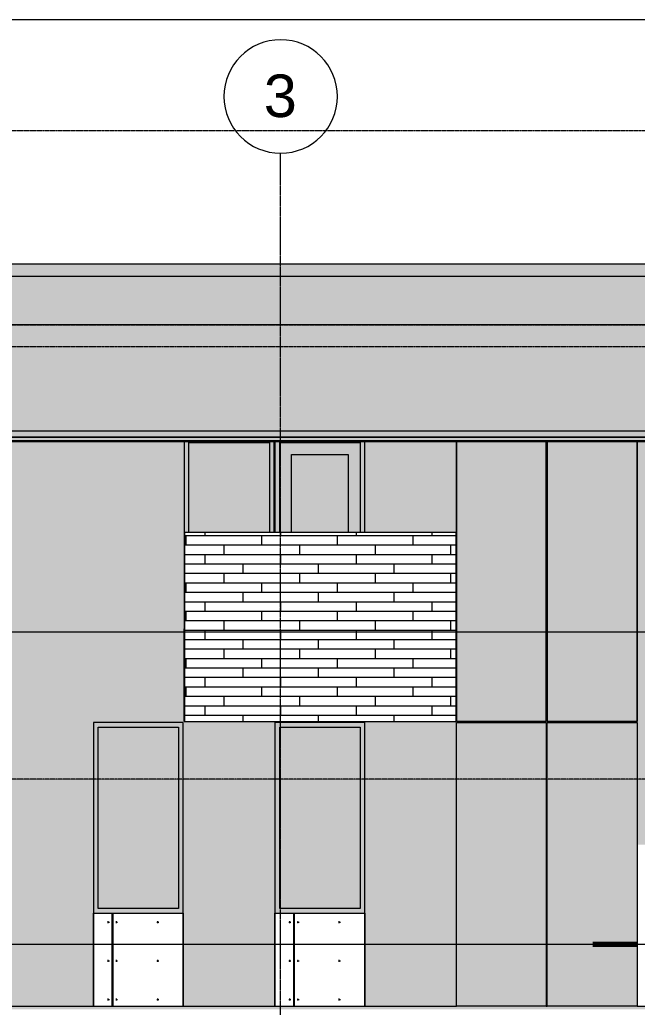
# Model space of a CAD drawing. Header units: inches. Extents: x 1814 to 6957, y -360 to 681.
# Drawn here: x 5809.2 to 6070.5, y 109.2 to 527 of the extents above; entities that cross this region are included whole.
import ezdxf

# ---------------------------------------------------------------- set-up
doc = ezdxf.new("R2010")
doc.units = ezdxf.units.IN
doc.header["$MEASUREMENT"] = 0
doc.linetypes.add('Aligning Line 1_8_', pattern=[0.25, 0.125, -0.125])
doc.linetypes.add('Grid Line 1_2_', pattern=[0.875, 0.5, -0.125, 0.125, -0.125])
for name, color, linetype, lineweight in [('0-7', 50, 'Continuous', 5), ('A-AREA', 32, 'Continuous', 70), ('A-CLNG-3', 13, 'Continuous', 5), ('A-FLOR-LEVL-1', 51, 'Grid Line 1_2_', 9), ('A-GLAZ', 151, 'Continuous', 13), ('A-GLAZ-1', 251, 'Continuous', 9), ('A-WALL', 113, 'Continuous', 13), ('A-WALL-PATT-2', 251, 'Continuous', 9), ('G-ANNO-SYMB', 111, 'Aligning Line 1_8_', 9), ('G-ANNO-SYMB-1', 191, 'Aligning Line 1_8_', 9), ('G-ANNO-SYMB-2', 147, 'Aligning Line 1_8_', 9), ('S-GRID-1', 1, 'Grid Line 1_2_', 9), ('S-GRID-IDEN', 1, 'Continuous', 9)]:
    doc.layers.add(name, color=color, linetype=linetype, lineweight=lineweight)
doc.styles.add('Arial_1', font='arial.ttf', dxfattribs={"height": 18})
pattern_1 = [(0, (5991.676, 268.8), (0, 4), []), (90, (5991.676, 268.8), (-8, 8), [4, -28]), (90, (6007.676, 272.8), (-8, 8), [4, -28])]

# ---------------------------------------------------------------- blocks, each defined once
blk = doc.blocks.new('CTR - 2nd Phase_rvt-2-SECTION _ CENTER LOOKING EAST')
at = {"layer": 'A-FLOR-LEVL-1'}
for p, q in [((-4168.71, 398), (-1814.21, 398)), ((-4168.71, 268), (-1814.21, 268)), ((-4168.71, 136), (-1814.21, 136))]:
    blk.add_line(p, q, dxfattribs=at)
at = {"layer": 'G-ANNO-SYMB-1'}
for p, q in [((-1910.94, 526.95), (-4072.05, 526.95)), ((-1910.94, 388.59), (-4072.05, 388.59))]:
    blk.add_line(p, q, dxfattribs=at)
blk = doc.blocks.new('CTR - 1st Phase - Common Walls_rvt-2-SECTION _ CENTER LOOKING EAST')
at = {"layer": 'A-FLOR-LEVL-1'}
for p, q in [((-4168.71, 398), (-1814.21, 398)), ((-4168.71, 268), (-1814.21, 268)), ((-4168.71, 136), (-1814.21, 136))]:
    blk.add_line(p, q, dxfattribs=at)
at = {"layer": 'G-ANNO-SYMB-2'}
for p, q in [((-1910.94, 526.95), (-4072.05, 526.95)), ((-1910.94, 526.95), (-4072.05, 526.95)), ((-1910.96, 526.95), (-4071.96, 526.95)), ((-1910.94, 480), (-4072.05, 480))]:
    blk.add_line(p, q, dxfattribs=at)
blk = doc.blocks.new('CTR - 1st Phase -Stairs _ Elevators_rvt-2-SECTION _ CENTER LOOKING EAST')
at = {"layer": 'A-FLOR-LEVL-1'}
for p, q in [((-4168.71, 398), (-1814.21, 398)), ((-4168.71, 268), (-1814.21, 268)), ((-4168.71, 136), (-1814.21, 136))]:
    blk.add_line(p, q, dxfattribs=at)
at = {"layer": 'G-ANNO-SYMB-2'}
blk.add_line((-1910.96, 526.95), (-4071.96, 526.95), dxfattribs=at)
blk = doc.blocks.new('Basic Wall _ EXT - FIBER CEMENT - LARGE - ___-2162457-SECTION _ CENTER LOOKING EAST')
at = {"layer": 'A-WALL'}
for points in [[(-2067.92, 350.53), (-2067.89, 350.53), (-2067.92, 353), (-3400.02, 353), (-3400.02, 350.53), (-2071.34, 350.53)], [(-2752.94, 350.46), (-2067.55, 350.5), (-2067.92, 350.53), (-3399.62, 350.5), (-3399.27, 350.46), (-2755.13, 350.46)], [(-3398.59, 349.02), (-2067.14, 349.02), (-2067.14, 350.46), (-3399.27, 350.44), (-3399.27, 349.02), (-3398.99, 349.02)], [(-2067.12, 348.68), (-2066.86, 348.68), (-2067.17, 349.02), (-3399.26, 349.01), (-3398.99, 348.68), (-2067.14, 348.68)], [(-2704.47, 348.55), (-2066.84, 348.59), (-2066.86, 348.68), (-3398.97, 348.64), (-3399, 348.55), (-2712.92, 348.55)]]:
    blk.add_hatch(color=256, dxfattribs=at).paths.add_polyline_path(points, flags=0)
for p, q in [((-3400.02, 353), (-2067.89, 353)), ((-3400.02, 350.53), (-2067.89, 350.53)), ((-3399.27, 350.46), (-2067.14, 350.46)), ((-3399.27, 349.02), (-2067.14, 349.02)), ((-3399.08, 348.51), (-2066.96, 348.51))]:
    blk.add_line(p, q, dxfattribs=at)
blk = doc.blocks.new('Basic Wall _ EXT - FIBER CEMENT - SMALL - ___-2145931-SECTION _ CENTER LOOKING EAST')
at = {"layer": 'A-WALL'}
blk.add_hatch(color=256, dxfattribs=at).paths.add_polyline_path([(-2729.8, 418.54), (-2061.36, 418.54), (-2061.36, 423.66), (-3393.48, 423.66), (-3393.48, 418.54), (-2734.02, 418.54)], flags=0)
for p, q in [((-3393.48, 423.66), (-2061.36, 423.66)), ((-3393.48, 418.54), (-2061.36, 418.54))]:
    blk.add_line(p, q, dxfattribs=at)
blk = doc.blocks.new('_THE_ WINDOW _ DOOR - hvac panel - 2nd floor-2113875-SECTION _ CENTER LOOKING EAST')
at = {"layer": 'A-GLAZ-1'}
h = blk.add_hatch(dxfattribs=at)
h.set_pattern_fill('FP_62', color=256, style=0, pattern_type=2)
h.set_pattern_definition([(180, (-2740.124, 174.437), (-1, 1), [0.5, -1.5]), (90, (-2740.374, 174.187), (1, 1), [0.5, -1.5])])
h.paths.add_polyline_path([(-2714.91, 109.75), (-2714.91, 229.75), (-2752.94, 229.75), (-2752.94, 109.75), (-2721.36, 109.75)], flags=0)
at = {"layer": 'A-GLAZ'}
for p, q in [((-2752.94, 109.75), (-2752.94, 229.75)), ((-2714.91, 229.75), (-2752.94, 229.75)), ((-2714.91, 229.75), (-2714.91, 109.75)), ((-2714.91, 109.75), (-2752.94, 109.75))]:
    blk.add_line(p, q, dxfattribs=at)
blk = doc.blocks.new('_THE_ WINDOW _ DOOR - hvac panel - 3rd floor-V38-SECTION _ CENTER LOOKING EAST')
at = {"layer": 'A-GLAZ-1'}
h = blk.add_hatch(dxfattribs=at)
h.set_pattern_fill('FP_64', color=256, style=0, pattern_type=2)
h.set_pattern_definition([(180, (-2740.124, 294.812), (-1, 1), [0.5, -1.5]), (90, (-2740.374, 294.562), (1, 1), [0.5, -1.5])])
h.paths.add_polyline_path([(-2721.36, 230.12), (-2714.91, 230.12), (-2714.91, 348.51), (-2752.94, 348.51), (-2752.94, 230.12)], flags=0)
at = {"layer": 'A-GLAZ'}
for p, q in [((-2752.94, 348.53), (-2752.94, 230.12)), ((-2714.91, 230.12), (-2714.91, 348.53)), ((-2752.94, 230.12), (-2714.91, 230.12))]:
    blk.add_line(p, q, dxfattribs=at)
blk = doc.blocks.new('_THE_ WINDOW _ DOOR - Door - 3rd floors-V40-SECTION _ CENTER LOOKING EAST')
at = {"layer": 'A-GLAZ'}
for points in [[(-2827.74, 310), (-2827.74, 348.12), (-2793.71, 348.12), (-2793.71, 310), (-2791.71, 310), (-2791.71, 348.51), (-2829.74, 348.47), (-2829.74, 310), (-2828.69, 310)], [(-2825.12, 310), (-2822.74, 310), (-2822.74, 343.12), (-2798.71, 343.12), (-2798.71, 310), (-2793.71, 310), (-2793.71, 348.12), (-2827.74, 348.12), (-2827.74, 310)], [(-2822.74, 310), (-2798.71, 310), (-2798.71, 343.12), (-2822.74, 343.12), (-2822.74, 319.1)]]:
    blk.add_hatch(color=256, dxfattribs=at).paths.add_polyline_path(points, flags=0)
for p, q in [((-2829.74, 348.53), (-2829.74, 310)), ((-2827.74, 348.12), (-2793.71, 348.12)), ((-2827.74, 310), (-2827.74, 348.12)), ((-2793.71, 348.12), (-2793.71, 310)), ((-2791.71, 310), (-2791.71, 348.53)), ((-2822.74, 343.12), (-2798.71, 343.12)), ((-2822.74, 310), (-2822.74, 343.12)), ((-2798.71, 343.12), (-2798.71, 310))]:
    blk.add_line(p, q, dxfattribs=at)
blk = doc.blocks.new('_THE_ WINDOW _ DOOR - Window - 2nd Floor-2113391-SECTION _ CENTER LOOKING EAST')
at = {"layer": 'A-GLAZ'}
h = blk.add_hatch(color=256, dxfattribs=at)
h.paths.add_polyline_path([(-2100.51, 149), (-2100.51, 229.75), (-2138.54, 229.75), (-2138.54, 149), (-2102.51, 149)], flags=0)
h.paths.add_polyline_path([(-2102.51, 151), (-2136.54, 151), (-2136.54, 227.75), (-2102.51, 227.75), (-2102.51, 160.24)], flags=0)
blk.add_hatch(color=256, dxfattribs=at).paths.add_polyline_path([(-2134.6, 151), (-2102.51, 151), (-2102.51, 227.75), (-2136.54, 227.75), (-2136.54, 151)], flags=0)
at = {"layer": 'A-GLAZ-1'}
h = blk.add_hatch(dxfattribs=at)
h.set_pattern_fill('FP_61', color=256, style=0, pattern_type=2)
h.set_pattern_definition([(180, (-2140.28, 167.18), (38.4, 120.38), [0.392, -38.007]), (180, (-2140.28, 167.57), (38.4, 120.38), [0.392, -38.007]), (180, (-2140.28, 183.54), (38.4, 120.38), [0.392, -38.007]), (180, (-2140.28, 183.93), (38.4, 120.38), [0.392, -38.007]), (180, (-2140.28, 199.89), (38.4, 120.38), [0.392, -38.007]), (180, (-2140.28, 200.29), (38.4, 120.38), [0.392, -38.007]), (180, (-2140.28, 216.25), (38.4, 120.38), [0.392, -38.007]), (180, (-2140.28, 216.64), (38.4, 120.38), [0.392, -38.007]), (180, (-2140.28, 232.61), (38.4, 120.38), [0.392, -38.007]), (180, (-2140.28, 233), (38.4, 120.38), [0.392, -38.007]), (180, (-2140.28, 248.96), (38.4, 120.38), [0.392, -38.007]), (180, (-2140.28, 249.36), (38.4, 120.375), [0.392, -38.007]), (180, (-2140.28, 265.32), (38.4, 120.375), [0.392, -38.007]), (180, (-2140.28, 265.71), (38.4, 120.375), [0.392, -38.007]), (180, (-2140.28, 281.68), (38.4, 120.375), [0.392, -38.007]), (180, (-2140.28, 282.07), (38.4, 120.375), [0.392, -38.007]), (180, (-2157.73, 167.18), (38.4, 120.38), [0.392, -38.007]), (180, (-2157.73, 167.57), (38.4, 120.38), [0.392, -38.007]), (180, (-2157.73, 183.54), (38.4, 120.38), [0.392, -38.007]), (180, (-2157.73, 183.93), (38.4, 120.38), [0.392, -38.007]), (180, (-2157.73, 199.89), (38.4, 120.38), [0.392, -38.007]), (180, (-2157.73, 200.29), (38.4, 120.38), [0.392, -38.007]), (180, (-2157.73, 216.25), (38.4, 120.38), [0.392, -38.007]), (180, (-2157.73, 216.64), (38.4, 120.38), [0.392, -38.007]), (180, (-2157.73, 232.61), (38.4, 120.38), [0.392, -38.007]), (180, (-2157.73, 233), (38.4, 120.38), [0.392, -38.007]), (180, (-2157.73, 248.96), (38.4, 120.375), [0.392, -38.007]), (180, (-2157.73, 249.36), (38.4, 120.375), [0.392, -38.007]), (180, (-2157.73, 265.32), (38.4, 120.375), [0.392, -38.007]), (180, (-2157.73, 265.71), (38.4, 120.375), [0.392, -38.007]), (180, (-2157.73, 281.68), (38.4, 120.375), [0.392, -38.007]), (180, (-2157.73, 282.07), (38.4, 120.375), [0.392, -38.007]), (180, (-2175.18, 167.18), (38.4, 120.38), [0.392, -38.007]), (180, (-2175.18, 167.57), (38.4, 120.38), [0.392, -38.007]), (180, (-2175.18, 183.54), (38.4, 120.38), [0.392, -38.007]), (180, (-2175.18, 183.93), (38.4, 120.38), [0.392, -38.007]), (180, (-2175.18, 199.89), (38.4, 120.38), [0.392, -38.007]), (180, (-2175.18, 200.29), (38.4, 120.38), [0.392, -38.007]), (180, (-2175.18, 216.25), (38.4, 120.38), [0.392, -38.007]), (180, (-2175.18, 216.64), (38.4, 120.38), [0.392, -38.007]), (180, (-2175.18, 232.61), (38.4, 120.38), [0.392, -38.007]), (180, (-2175.18, 233), (38.4, 120.38), [0.392, -38.007]), (180, (-2175.18, 248.96), (38.4, 120.375), [0.392, -38.007]), (180, (-2175.18, 249.36), (38.4, 120.375), [0.392, -38.007]), (180, (-2175.18, 265.32), (38.4, 120.375), [0.392, -38.007]), (180, (-2175.18, 265.71), (38.4, 120.375), [0.392, -38.007]), (180, (-2175.18, 281.68), (38.4, 120.375), [0.392, -38.007]), (180, (-2175.18, 282.07), (38.4, 120.375), [0.392, -38.007]), (90, (-2138.536, 164.625), (38.4, -2e-15), [120, -0.375]), (90, (-2138.91, 164.625), (38.4, -2e-15), [120, -0.375]), (90, (-2140.277, 167.18), (38.4, -2e-15), [0.392, -119.982]), (90, (-2140.277, 183.536), (38.4, -2e-15), [0.392, -119.982]), (90, (-2140.277, 199.893), (38.4, -2e-15), [0.392, -119.982]), (90, (-2140.277, 216.25), (38.4, -2e-15), [0.392, -119.982]), (90, (-2140.277, 232.607), (38.4, -2e-15), [0.392, -119.982]), (90, (-2140.277, 248.964), (38.4, -2e-15), [0.392, -119.982]), (90, (-2140.277, 265.322), (38.4, -2e-15), [0.392, -119.982]), (90, (-2140.277, 281.68), (38.4, -2e-15), [0.392, -119.982]), (90, (-2140.67, 167.18), (38.4, -2e-15), [0.392, -119.982]), (90, (-2140.67, 183.536), (38.4, -2e-15), [0.392, -119.982]), (90, (-2140.67, 199.893), (38.4, -2e-15), [0.392, -119.982]), (90, (-2140.67, 216.25), (38.4, -2e-15), [0.392, -119.982]), (90, (-2140.67, 232.607), (38.4, -2e-15), [0.392, -119.982]), (90, (-2140.67, 248.964), (38.4, -2e-15), [0.392, -119.982]), (90, (-2140.67, 265.322), (38.4, -2e-15), [0.392, -119.982]), (90, (-2140.67, 281.68), (38.4, -2e-15), [0.392, -119.982]), (90, (-2157.727, 167.18), (38.4, -2e-15), [0.392, -119.982]), (90, (-2157.727, 183.536), (38.4, -2e-15), [0.392, -119.982]), (90, (-2157.727, 199.893), (38.4, -2e-15), [0.392, -119.982]), (90, (-2157.727, 216.25), (38.4, -2e-15), [0.392, -119.982]), (90, (-2157.727, 232.607), (38.4, -2e-15), [0.392, -119.982]), (90, (-2157.727, 248.964), (38.4, -2e-15), [0.392, -119.982]), (90, (-2157.727, 265.322), (38.4, -2e-15), [0.392, -119.982]), (90, (-2157.727, 281.68), (38.4, -2e-15), [0.392, -119.982]), (90, (-2158.12, 167.18), (38.4, -2e-15), [0.392, -119.982]), (90, (-2158.12, 183.536), (38.4, -2e-15), [0.392, -119.982]), (90, (-2158.12, 199.893), (38.4, -2e-15), [0.392, -119.982]), (90, (-2158.12, 216.25), (38.4, -2e-15), [0.392, -119.982]), (90, (-2158.12, 232.607), (38.4, -2e-15), [0.392, -119.982]), (90, (-2158.12, 248.964), (38.4, -2e-15), [0.392, -119.982]), (90, (-2158.12, 265.322), (38.4, -2e-15), [0.392, -119.982]), (90, (-2158.12, 281.68), (38.4, -2e-15), [0.392, -119.982]), (90, (-2175.177, 167.18), (38.4, -2e-15), [0.392, -119.982]), (90, (-2175.177, 183.536), (38.4, -2e-15), [0.392, -119.982]), (90, (-2175.177, 199.893), (38.4, -2e-15), [0.392, -119.982]), (90, (-2175.177, 216.25), (38.4, -2e-15), [0.392, -119.982]), (90, (-2175.177, 232.607), (38.4, -2e-15), [0.392, -119.982]), (90, (-2175.177, 248.964), (38.4, -2e-15), [0.392, -119.982]), (90, (-2175.177, 265.322), (38.4, -2e-15), [0.392, -119.982]), (90, (-2175.177, 281.68), (38.4, -2e-15), [0.392, -119.982]), (90, (-2175.57, 167.18), (38.4, -2e-15), [0.392, -119.982]), (90, (-2175.57, 183.536), (38.4, -2e-15), [0.392, -119.982]), (90, (-2175.57, 199.893), (38.4, -2e-15), [0.392, -119.982]), (90, (-2175.57, 216.25), (38.4, -2e-15), [0.392, -119.982]), (90, (-2175.57, 232.607), (38.4, -2e-15), [0.392, -119.982]), (90, (-2175.57, 248.964), (38.4, -2e-15), [0.392, -119.982]), (90, (-2175.57, 265.322), (38.4, -2e-15), [0.392, -119.982]), (90, (-2175.57, 281.68), (38.4, -2e-15), [0.392, -119.982]), (0, (-2176.94, 164.25), (38.4, 120.38), [38.025, -0.375]), (0, (-2176.94, 164.62), (38.4, 120.38), [38.025, -0.375])])
h.paths.add_polyline_path([(-2100.51, 109.75), (-2100.51, 149), (-2138.54, 149), (-2138.54, 109.75), (-2113.55, 109.75)], flags=0)
at = {"layer": 'A-GLAZ'}
for p, q in [((-2138.54, 229.75), (-2138.54, 149)), ((-2100.51, 229.75), (-2138.54, 229.75)), ((-2100.51, 149), (-2100.51, 229.75)), ((-2136.54, 227.75), (-2102.51, 227.75)), ((-2136.54, 151), (-2136.54, 227.75)), ((-2102.51, 227.75), (-2102.51, 151)), ((-2102.51, 151), (-2136.54, 151)), ((-2138.54, 149), (-2100.51, 149)), ((-2138.54, 149), (-2138.54, 109.75)), ((-2100.51, 109.75), (-2100.51, 149)), ((-2138.54, 109.75), (-2100.51, 109.75))]:
    blk.add_line(p, q, dxfattribs=at)
blk = doc.blocks.new('_THE_ WINDOW _ DOOR - Window - 3rd Floor-V70-SECTION _ CENTER LOOKING EAST')
at = {"layer": 'A-GLAZ'}
for points in [[(-2868.14, 269.37), (-2867.95, 269.37), (-2867.95, 310), (-2866.14, 310), (-2866.14, 348.12), (-2832.11, 348.12), (-2832.11, 310), (-2830.11, 310), (-2830.11, 348.51), (-2868.14, 348.51), (-2868.14, 343.63)], [(-2866.14, 310), (-2832.11, 310), (-2832.11, 348.12), (-2866.14, 348.12), (-2866.14, 343.63)]]:
    blk.add_hatch(color=256, dxfattribs=at).paths.add_polyline_path(points, flags=0)
at = {"layer": 'A-GLAZ-1'}
h = blk.add_hatch(dxfattribs=at)
h.set_pattern_fill('FP_86', color=256, style=0, pattern_type=2)
h.set_pattern_definition([(0, (-2828.37, 287.55), (-38.4, 120.38), [0.392, -38.007]), (0, (-2828.37, 287.95), (-38.4, 120.38), [0.392, -38.007]), (0, (-2828.37, 303.91), (-38.4, 120.38), [0.392, -38.007]), (0, (-2828.37, 304.3), (-38.4, 120.38), [0.392, -38.007]), (0, (-2828.37, 320.27), (-38.4, 120.38), [0.392, -38.007]), (0, (-2828.37, 320.66), (-38.4, 120.38), [0.392, -38.007]), (0, (-2828.37, 336.62), (-38.4, 120.38), [0.392, -38.007]), (0, (-2828.37, 337.02), (-38.4, 120.38), [0.392, -38.007]), (0, (-2828.37, 352.98), (-38.4, 120.38), [0.392, -38.007]), (0, (-2828.37, 353.38), (-38.4, 120.38), [0.392, -38.007]), (0, (-2828.37, 369.34), (-38.4, 120.38), [0.392, -38.007]), (0, (-2828.37, 369.73), (-38.4, 120.375), [0.392, -38.007]), (0, (-2828.37, 385.7), (-38.4, 120.375), [0.392, -38.007]), (0, (-2828.37, 386.09), (-38.4, 120.375), [0.392, -38.007]), (0, (-2828.37, 402.05), (-38.4, 120.375), [0.392, -38.007]), (0, (-2828.37, 402.45), (-38.4, 120.375), [0.392, -38.007]), (0, (-2810.92, 287.55), (-38.4, 120.38), [0.392, -38.007]), (0, (-2810.92, 287.95), (-38.4, 120.38), [0.392, -38.007]), (0, (-2810.92, 303.91), (-38.4, 120.38), [0.392, -38.007]), (0, (-2810.92, 304.3), (-38.4, 120.38), [0.392, -38.007]), (0, (-2810.92, 320.27), (-38.4, 120.38), [0.392, -38.007]), (0, (-2810.92, 320.66), (-38.4, 120.38), [0.392, -38.007]), (0, (-2810.92, 336.62), (-38.4, 120.38), [0.392, -38.007]), (0, (-2810.92, 337.02), (-38.4, 120.38), [0.392, -38.007]), (0, (-2810.92, 352.98), (-38.4, 120.38), [0.392, -38.007]), (0, (-2810.92, 353.38), (-38.4, 120.38), [0.392, -38.007]), (0, (-2810.92, 369.34), (-38.4, 120.375), [0.392, -38.007]), (0, (-2810.92, 369.73), (-38.4, 120.375), [0.392, -38.007]), (0, (-2810.92, 385.7), (-38.4, 120.375), [0.392, -38.007]), (0, (-2810.92, 386.09), (-38.4, 120.375), [0.392, -38.007]), (0, (-2810.92, 402.05), (-38.4, 120.375), [0.392, -38.007]), (0, (-2810.92, 402.45), (-38.4, 120.375), [0.392, -38.007]), (0, (-2793.47, 287.55), (-38.4, 120.38), [0.392, -38.007]), (0, (-2793.47, 287.95), (-38.4, 120.38), [0.392, -38.007]), (0, (-2793.47, 303.91), (-38.4, 120.38), [0.392, -38.007]), (0, (-2793.47, 304.3), (-38.4, 120.38), [0.392, -38.007]), (0, (-2793.47, 320.27), (-38.4, 120.38), [0.392, -38.007]), (0, (-2793.47, 320.66), (-38.4, 120.38), [0.392, -38.007]), (0, (-2793.47, 336.62), (-38.4, 120.38), [0.392, -38.007]), (0, (-2793.47, 337.02), (-38.4, 120.38), [0.392, -38.007]), (0, (-2793.47, 352.98), (-38.4, 120.38), [0.392, -38.007]), (0, (-2793.47, 353.38), (-38.4, 120.38), [0.392, -38.007]), (0, (-2793.47, 369.34), (-38.4, 120.375), [0.392, -38.007]), (0, (-2793.47, 369.73), (-38.4, 120.375), [0.392, -38.007]), (0, (-2793.47, 385.7), (-38.4, 120.375), [0.392, -38.007]), (0, (-2793.47, 386.09), (-38.4, 120.375), [0.392, -38.007]), (0, (-2793.47, 402.05), (-38.4, 120.375), [0.392, -38.007]), (0, (-2793.47, 402.45), (-38.4, 120.375), [0.392, -38.007]), (90, (-2830.11, 285), (-38.4, 2e-15), [120, -0.375]), (90, (-2829.736, 285), (-38.4, 2e-15), [120, -0.375]), (90, (-2828.37, 287.554), (-38.4, 2e-15), [0.392, -119.982]), (90, (-2828.37, 303.91), (-38.4, 2e-15), [0.392, -119.982]), (90, (-2828.37, 320.268), (-38.4, 2e-15), [0.392, -119.982]), (90, (-2828.37, 336.625), (-38.4, 2e-15), [0.392, -119.982]), (90, (-2828.37, 352.982), (-38.4, 2e-15), [0.392, -119.982]), (90, (-2828.37, 369.34), (-38.4, 2e-15), [0.392, -119.982]), (90, (-2828.37, 385.697), (-38.4, 2e-15), [0.392, -119.982]), (90, (-2828.37, 402.054), (-38.4, 2e-15), [0.392, -119.982]), (90, (-2827.977, 287.554), (-38.4, 2e-15), [0.392, -119.982]), (90, (-2827.977, 303.91), (-38.4, 2e-15), [0.392, -119.982]), (90, (-2827.977, 320.268), (-38.4, 2e-15), [0.392, -119.982]), (90, (-2827.977, 336.625), (-38.4, 2e-15), [0.392, -119.982]), (90, (-2827.977, 352.982), (-38.4, 2e-15), [0.392, -119.982]), (90, (-2827.977, 369.34), (-38.4, 2e-15), [0.392, -119.982]), (90, (-2827.977, 385.697), (-38.4, 2e-15), [0.392, -119.982]), (90, (-2827.977, 402.054), (-38.4, 2e-15), [0.392, -119.982]), (90, (-2810.92, 287.554), (-38.4, 2e-15), [0.392, -119.982]), (90, (-2810.92, 303.91), (-38.4, 2e-15), [0.392, -119.982]), (90, (-2810.92, 320.268), (-38.4, 2e-15), [0.392, -119.982]), (90, (-2810.92, 336.625), (-38.4, 2e-15), [0.392, -119.982]), (90, (-2810.92, 352.982), (-38.4, 2e-15), [0.392, -119.982]), (90, (-2810.92, 369.34), (-38.4, 2e-15), [0.392, -119.982]), (90, (-2810.92, 385.697), (-38.4, 2e-15), [0.392, -119.982]), (90, (-2810.92, 402.054), (-38.4, 2e-15), [0.392, -119.982]), (90, (-2810.527, 287.554), (-38.4, 2e-15), [0.392, -119.982]), (90, (-2810.527, 303.91), (-38.4, 2e-15), [0.392, -119.982]), (90, (-2810.527, 320.268), (-38.4, 2e-15), [0.392, -119.982]), (90, (-2810.527, 336.625), (-38.4, 2e-15), [0.392, -119.982]), (90, (-2810.527, 352.982), (-38.4, 2e-15), [0.392, -119.982]), (90, (-2810.527, 369.34), (-38.4, 2e-15), [0.392, -119.982]), (90, (-2810.527, 385.697), (-38.4, 2e-15), [0.392, -119.982]), (90, (-2810.527, 402.054), (-38.4, 2e-15), [0.392, -119.982]), (90, (-2793.47, 287.554), (-38.4, 2e-15), [0.392, -119.982]), (90, (-2793.47, 303.91), (-38.4, 2e-15), [0.392, -119.982]), (90, (-2793.47, 320.268), (-38.4, 2e-15), [0.392, -119.982]), (90, (-2793.47, 336.625), (-38.4, 2e-15), [0.392, -119.982]), (90, (-2793.47, 352.982), (-38.4, 2e-15), [0.392, -119.982]), (90, (-2793.47, 369.34), (-38.4, 2e-15), [0.392, -119.982]), (90, (-2793.47, 385.697), (-38.4, 2e-15), [0.392, -119.982]), (90, (-2793.47, 402.054), (-38.4, 2e-15), [0.392, -119.982]), (90, (-2793.077, 287.554), (-38.4, 2e-15), [0.392, -119.982]), (90, (-2793.077, 303.91), (-38.4, 2e-15), [0.392, -119.982]), (90, (-2793.077, 320.268), (-38.4, 2e-15), [0.392, -119.982]), (90, (-2793.077, 336.625), (-38.4, 2e-15), [0.392, -119.982]), (90, (-2793.077, 352.982), (-38.4, 2e-15), [0.392, -119.982]), (90, (-2793.077, 369.34), (-38.4, 2e-15), [0.392, -119.982]), (90, (-2793.077, 385.697), (-38.4, 2e-15), [0.392, -119.982]), (90, (-2793.077, 402.054), (-38.4, 2e-15), [0.392, -119.982]), (180, (-2791.71, 284.62), (-38.4, 120.38), [38.025, -0.375]), (180, (-2791.71, 285), (-38.4, 120.38), [38.025, -0.375])])
h.paths.add_polyline_path([(-2868.14, 230.12), (-2867.95, 230.13), (-2867.95, 269.37), (-2868.14, 269.37), (-2868.14, 240.75)], flags=0)
at = {"layer": 'A-GLAZ'}
for p, q in [((-2868.14, 348.53), (-2868.14, 269.37)), ((-2866.14, 310), (-2866.14, 348.12)), ((-2866.14, 348.12), (-2832.11, 348.12)), ((-2832.11, 348.12), (-2832.11, 310)), ((-2830.11, 310), (-2830.11, 348.53)), ((-2868.14, 269.37), (-2867.95, 269.37)), ((-2868.14, 269.37), (-2868.14, 230.12)), ((-2868.14, 230.12), (-2867.95, 230.12))]:
    blk.add_line(p, q, dxfattribs=at)
blk = doc.blocks.new('Grid - Grid Head - Circle-50561-SECTION _ CENTER LOOKING EAST')
at = {"layer": 'S-GRID-IDEN'}
for start, end in [(0, 180), (180, 360)]:
    blk.add_arc((-3481.32, 494.5), 24, start, end, dxfattribs=at)

msp = doc.modelspace()

# ---------------------------------------------------------------- hatches: boundary and pattern name
at = {"layer": 'A-CLNG-3'}
msp.add_hatch(color=256, dxfattribs=at).paths.add_polyline_path([(6093.1, 108.37), (6678.75, 108.37), (6678.75, 109.75), (5346.88, 109.75), (5346.88, 108.37), (6025.57, 108.37)], flags=0)
at = {"layer": 'A-WALL-PATT-2'}
h = msp.add_hatch(dxfattribs=at)
h.set_pattern_fill('FP_57', color=256, style=0, pattern_type=2)
h.set_pattern_definition([(0, (6686.555, 140.604), (-38.4, 76.8), [0.392, -38.007]), (0, (6686.555, 140.996), (-38.4, 76.8), [0.392, -38.007]), (0, (6686.555, 150.204), (-38.4, 76.8), [0.392, -38.007]), (0, (6686.555, 150.596), (-38.4, 76.8), [0.392, -38.007]), (0, (6686.555, 159.804), (-38.4, 76.8), [0.392, -38.007]), (0, (6686.555, 160.196), (-38.4, 76.8), [0.392, -38.007]), (0, (6686.555, 169.404), (-38.4, 76.8), [0.392, -38.007]), (0, (6686.555, 169.796), (-38.4, 76.8), [0.392, -38.007]), (0, (6686.555, 179.004), (-38.4, 76.8), [0.392, -38.007]), (0, (6686.555, 179.396), (-38.4, 76.8), [0.392, -38.007]), (0, (6686.555, 188.604), (-38.4, 76.8), [0.392, -38.007]), (0, (6686.555, 188.996), (-38.4, 76.8), [0.392, -38.007]), (0, (6686.555, 198.204), (-38.4, 76.8), [0.392, -38.007]), (0, (6686.555, 198.596), (-38.4, 76.8), [0.392, -38.007]), (0, (6686.555, 207.804), (-38.4, 76.8), [0.392, -38.007]), (0, (6686.555, 208.196), (-38.4, 76.8), [0.392, -38.007]), (0, (6721.455, 140.604), (-38.4, 76.8), [0.392, -38.007]), (0, (6721.455, 140.996), (-38.4, 76.8), [0.392, -38.007]), (0, (6721.455, 150.204), (-38.4, 76.8), [0.392, -38.007]), (0, (6721.455, 150.596), (-38.4, 76.8), [0.392, -38.007]), (0, (6721.455, 159.804), (-38.4, 76.8), [0.392, -38.007]), (0, (6721.455, 160.196), (-38.4, 76.8), [0.392, -38.007]), (0, (6721.455, 169.404), (-38.4, 76.8), [0.392, -38.007]), (0, (6721.455, 169.796), (-38.4, 76.8), [0.392, -38.007]), (0, (6721.455, 179.004), (-38.4, 76.8), [0.392, -38.007]), (0, (6721.455, 179.396), (-38.4, 76.8), [0.392, -38.007]), (0, (6721.455, 188.604), (-38.4, 76.8), [0.392, -38.007]), (0, (6721.455, 188.996), (-38.4, 76.8), [0.392, -38.007]), (0, (6721.455, 198.204), (-38.4, 76.8), [0.392, -38.007]), (0, (6721.455, 198.596), (-38.4, 76.8), [0.392, -38.007]), (0, (6721.455, 207.804), (-38.4, 76.8), [0.392, -38.007]), (0, (6721.455, 208.196), (-38.4, 76.8), [0.392, -38.007]), (90, (6684.814, 136), (-38.4, 2e-15), [76.8, 0, 0, 0]), (90, (6685.19, 136), (-38.4, 2e-15), [76.8, 0, 0, 0]), (90, (6686.555, 140.604), (-38.4, 2e-15), [0.392, -76.407]), (90, (6686.555, 150.204), (-38.4, 2e-15), [0.392, -76.407]), (90, (6686.555, 159.804), (-38.4, 2e-15), [0.392, -76.407]), (90, (6686.555, 169.404), (-38.4, 2e-15), [0.392, -76.407]), (90, (6686.555, 179.004), (-38.4, 2e-15), [0.392, -76.407]), (90, (6686.555, 188.604), (-38.4, 2e-15), [0.393, -76.408]), (90, (6686.555, 198.204), (-38.4, 2e-15), [0.392, -76.407]), (90, (6686.555, 207.804), (-38.4, 2e-15), [0.392, -76.407]), (90, (6686.948, 140.604), (-38.4, 2e-15), [0.392, -76.407]), (90, (6686.948, 150.204), (-38.4, 2e-15), [0.392, -76.407]), (90, (6686.948, 159.804), (-38.4, 2e-15), [0.392, -76.407]), (90, (6686.948, 169.404), (-38.4, 2e-15), [0.392, -76.407]), (90, (6686.948, 179.004), (-38.4, 2e-15), [0.392, -76.407]), (90, (6686.948, 188.604), (-38.4, 2e-15), [0.393, -76.408]), (90, (6686.948, 198.204), (-38.4, 2e-15), [0.392, -76.407]), (90, (6686.948, 207.804), (-38.4, 2e-15), [0.392, -76.407]), (90, (6721.455, 140.604), (-38.4, 2e-15), [0.392, -76.407]), (90, (6721.455, 150.204), (-38.4, 2e-15), [0.392, -76.407]), (90, (6721.455, 159.804), (-38.4, 2e-15), [0.392, -76.407]), (90, (6721.455, 169.404), (-38.4, 2e-15), [0.392, -76.407]), (90, (6721.455, 179.004), (-38.4, 2e-15), [0.392, -76.407]), (90, (6721.455, 188.604), (-38.4, 2e-15), [0.393, -76.408]), (90, (6721.455, 198.204), (-38.4, 2e-15), [0.392, -76.407]), (90, (6721.455, 207.804), (-38.4, 2e-15), [0.392, -76.407]), (90, (6721.848, 140.604), (-38.4, 2e-15), [0.392, -76.407]), (90, (6721.848, 150.204), (-38.4, 2e-15), [0.392, -76.407]), (90, (6721.848, 159.804), (-38.4, 2e-15), [0.392, -76.407]), (90, (6721.848, 169.404), (-38.4, 2e-15), [0.392, -76.407]), (90, (6721.848, 179.004), (-38.4, 2e-15), [0.392, -76.407]), (90, (6721.848, 188.604), (-38.4, 2e-15), [0.393, -76.408]), (90, (6721.848, 198.204), (-38.4, 2e-15), [0.392, -76.407]), (90, (6721.848, 207.804), (-38.4, 2e-15), [0.392, -76.407]), (180, (6723.214, 136), (-38.4, 76.8), [38.025, -0.375]), (180, (6723.214, 145.6), (-38.4, 76.8), [38.025, -0.375]), (180, (6723.214, 155.2), (-38.4, 76.8), [38.025, -0.375]), (180, (6723.214, 164.8), (-38.4, 76.8), [38.025, -0.375]), (180, (6723.214, 174.4), (-38.4, 76.8), [38.025, -0.375]), (180, (6723.214, 184), (-38.4, 76.8), [38.025, -0.375]), (180, (6723.214, 193.6), (-38.4, 76.8), [38.025, -0.375]), (180, (6723.214, 203.2), (-38.4, 76.8), [38.025, -0.375])])
h.paths.add_polyline_path([(6337.91, 353), (6679, 353), (6679, 418.54), (5346.88, 418.54), (5346.88, 418.62), (5353.36, 418.62), (5353.36, 420.79), (5347.31, 420.84), (5346.96, 421.48), (5347, 421.5), (5346.96, 421.63), (5346.88, 421.63), (5346.91, 353), (6329.47, 353)], flags=0)
h = msp.add_hatch(dxfattribs=at)
h.set_pattern_fill('FP_56', color=256, style=0, pattern_type=2)
h.set_pattern_definition([(0, (6686.55, 112.3), (-38.4, 120.375), [0.392, -38.007]), (0, (6686.55, 112.7), (-38.4, 120.375), [0.392, -38.007]), (0, (6686.55, 128.66), (-38.4, 120.375), [0.392, -38.007]), (0, (6686.55, 129.05), (-38.4, 120.375), [0.392, -38.007]), (0, (6686.55, 145.02), (-38.4, 120.375), [0.392, -38.007]), (0, (6686.55, 145.41), (-38.4, 120.375), [0.392, -38.007]), (0, (6686.55, 161.38), (-38.4, 120.375), [0.392, -38.007]), (0, (6686.55, 161.77), (-38.4, 120.375), [0.392, -38.007]), (0, (6686.55, 177.73), (-38.4, 120.375), [0.392, -38.007]), (0, (6686.55, 178.12), (-38.4, 120.375), [0.392, -38.007]), (0, (6686.55, 194.09), (-38.4, 120.375), [0.392, -38.007]), (0, (6686.55, 194.48), (-38.4, 120.375), [0.392, -38.007]), (0, (6686.55, 210.45), (-38.4, 120.375), [0.392, -38.007]), (0, (6686.55, 210.84), (-38.4, 120.375), [0.392, -38.007]), (0, (6686.55, 226.8), (-38.4, 120.375), [0.392, -38.007]), (0, (6686.55, 227.2), (-38.4, 120.375), [0.392, -38.007]), (0, (6704, 112.3), (-38.4, 120.375), [0.392, -38.007]), (0, (6704, 112.7), (-38.4, 120.375), [0.392, -38.007]), (0, (6704, 128.66), (-38.4, 120.375), [0.392, -38.007]), (0, (6704, 129.05), (-38.4, 120.375), [0.392, -38.007]), (0, (6704, 145.02), (-38.4, 120.375), [0.392, -38.007]), (0, (6704, 145.41), (-38.4, 120.375), [0.392, -38.007]), (0, (6704, 161.38), (-38.4, 120.375), [0.392, -38.007]), (0, (6704, 161.77), (-38.4, 120.375), [0.392, -38.007]), (0, (6704, 177.73), (-38.4, 120.375), [0.392, -38.007]), (0, (6704, 178.12), (-38.4, 120.375), [0.392, -38.007]), (0, (6704, 194.09), (-38.4, 120.375), [0.392, -38.007]), (0, (6704, 194.48), (-38.4, 120.375), [0.392, -38.007]), (0, (6704, 210.45), (-38.4, 120.375), [0.392, -38.007]), (0, (6704, 210.84), (-38.4, 120.375), [0.392, -38.007]), (0, (6704, 226.8), (-38.4, 120.375), [0.392, -38.007]), (0, (6704, 227.2), (-38.4, 120.375), [0.392, -38.007]), (0, (6721.45, 112.3), (-38.4, 120.375), [0.392, -38.007]), (0, (6721.45, 112.7), (-38.4, 120.375), [0.392, -38.007]), (0, (6721.45, 128.66), (-38.4, 120.375), [0.392, -38.007]), (0, (6721.45, 129.05), (-38.4, 120.375), [0.392, -38.007]), (0, (6721.45, 145.02), (-38.4, 120.375), [0.392, -38.007]), (0, (6721.45, 145.41), (-38.4, 120.375), [0.392, -38.007]), (0, (6721.45, 161.38), (-38.4, 120.375), [0.392, -38.007]), (0, (6721.45, 161.77), (-38.4, 120.375), [0.392, -38.007]), (0, (6721.45, 177.73), (-38.4, 120.375), [0.392, -38.007]), (0, (6721.45, 178.12), (-38.4, 120.375), [0.392, -38.007]), (0, (6721.45, 194.09), (-38.4, 120.375), [0.392, -38.007]), (0, (6721.45, 194.48), (-38.4, 120.375), [0.392, -38.007]), (0, (6721.45, 210.45), (-38.4, 120.375), [0.392, -38.007]), (0, (6721.45, 210.84), (-38.4, 120.375), [0.392, -38.007]), (0, (6721.45, 226.8), (-38.4, 120.375), [0.392, -38.007]), (0, (6721.45, 227.2), (-38.4, 120.375), [0.392, -38.007]), (90, (6684.814, 109.75), (-38.4, 2e-15), [120, -0.375]), (90, (6685.19, 109.75), (-38.4, 2e-15), [120, -0.375]), (90, (6686.555, 112.304), (-38.4, 2e-15), [0.392, -119.982]), (90, (6686.555, 128.66), (-38.4, 2e-15), [0.392, -119.982]), (90, (6686.555, 145.018), (-38.4, 2e-15), [0.392, -119.982]), (90, (6686.555, 161.375), (-38.4, 2e-15), [0.392, -119.982]), (90, (6686.555, 177.732), (-38.4, 2e-15), [0.392, -119.982]), (90, (6686.555, 194.09), (-38.4, 2e-15), [0.392, -119.982]), (90, (6686.555, 210.447), (-38.4, 2e-15), [0.392, -119.982]), (90, (6686.555, 226.804), (-38.4, 2e-15), [0.392, -119.982]), (90, (6686.948, 112.304), (-38.4, 2e-15), [0.392, -119.982]), (90, (6686.948, 128.66), (-38.4, 2e-15), [0.392, -119.982]), (90, (6686.948, 145.018), (-38.4, 2e-15), [0.392, -119.982]), (90, (6686.948, 161.375), (-38.4, 2e-15), [0.392, -119.982]), (90, (6686.948, 177.732), (-38.4, 2e-15), [0.392, -119.982]), (90, (6686.948, 194.09), (-38.4, 2e-15), [0.392, -119.982]), (90, (6686.948, 210.447), (-38.4, 2e-15), [0.392, -119.982]), (90, (6686.948, 226.804), (-38.4, 2e-15), [0.392, -119.982]), (90, (6704.005, 112.304), (-38.4, 2e-15), [0.392, -119.982]), (90, (6704.005, 128.66), (-38.4, 2e-15), [0.392, -119.982]), (90, (6704.005, 145.018), (-38.4, 2e-15), [0.392, -119.982]), (90, (6704.005, 161.375), (-38.4, 2e-15), [0.392, -119.982]), (90, (6704.005, 177.732), (-38.4, 2e-15), [0.392, -119.982]), (90, (6704.005, 194.09), (-38.4, 2e-15), [0.392, -119.982]), (90, (6704.005, 210.447), (-38.4, 2e-15), [0.392, -119.982]), (90, (6704.005, 226.804), (-38.4, 2e-15), [0.392, -119.982]), (90, (6704.398, 112.304), (-38.4, 2e-15), [0.392, -119.982]), (90, (6704.398, 128.66), (-38.4, 2e-15), [0.392, -119.982]), (90, (6704.398, 145.018), (-38.4, 2e-15), [0.392, -119.982]), (90, (6704.398, 161.375), (-38.4, 2e-15), [0.392, -119.982]), (90, (6704.398, 177.732), (-38.4, 2e-15), [0.392, -119.982]), (90, (6704.398, 194.09), (-38.4, 2e-15), [0.392, -119.982]), (90, (6704.398, 210.447), (-38.4, 2e-15), [0.392, -119.982]), (90, (6704.398, 226.804), (-38.4, 2e-15), [0.392, -119.982]), (90, (6721.455, 112.304), (-38.4, 2e-15), [0.392, -119.982]), (90, (6721.455, 128.66), (-38.4, 2e-15), [0.392, -119.982]), (90, (6721.455, 145.018), (-38.4, 2e-15), [0.392, -119.982]), (90, (6721.455, 161.375), (-38.4, 2e-15), [0.392, -119.982]), (90, (6721.455, 177.732), (-38.4, 2e-15), [0.392, -119.982]), (90, (6721.455, 194.09), (-38.4, 2e-15), [0.392, -119.982]), (90, (6721.455, 210.447), (-38.4, 2e-15), [0.392, -119.982]), (90, (6721.455, 226.804), (-38.4, 2e-15), [0.392, -119.982]), (90, (6721.848, 112.304), (-38.4, 2e-15), [0.392, -119.982]), (90, (6721.848, 128.66), (-38.4, 2e-15), [0.392, -119.982]), (90, (6721.848, 145.018), (-38.4, 2e-15), [0.392, -119.982]), (90, (6721.848, 161.375), (-38.4, 2e-15), [0.392, -119.982]), (90, (6721.848, 177.732), (-38.4, 2e-15), [0.392, -119.982]), (90, (6721.848, 194.09), (-38.4, 2e-15), [0.392, -119.982]), (90, (6721.848, 210.447), (-38.4, 2e-15), [0.392, -119.982]), (90, (6721.848, 226.804), (-38.4, 2e-15), [0.392, -119.982]), (180, (6723.21, 109.38), (-38.4, 120.375), [38.025, -0.375]), (180, (6723.21, 109.75), (-38.4, 120.375), [38.025, -0.375])])
h.paths.add_polyline_path([(5344.13, 109.75), (5379.59, 109.75), (5379.59, 229.75), (5417.61, 229.75), (5417.61, 109.75), (5417.99, 109.75), (5417.99, 229.75), (5456.01, 229.75), (5456.01, 109.75), (5494.98, 109.75), (5494.98, 229.75), (5533, 229.75), (5533, 109.75), (5571.59, 109.75), (5571.59, 229.75), (5609.61, 229.75), (5609.61, 109.75), (5609.99, 109.75), (5609.99, 229.75), (5648.01, 229.75), (5648.01, 109.75), (5648.2, 109.75), (5648.2, 178), (5686.79, 178), (5686.79, 229.75), (5724.81, 229.75), (5724.81, 178), (5725.19, 178), (5725.19, 229.75), (5763.21, 229.75), (5763.21, 109.75), (5763.59, 109.75), (5763.59, 229.75), (5801.61, 229.75), (5801.61, 109.75), (5840.39, 109.75), (5840.39, 229.75), (5878.41, 229.75), (5878.41, 109.75), (5917.19, 109.75), (5917.19, 229.75), (5955.21, 229.75), (5955.21, 109.75), (5993.99, 109.75), (5993.99, 229.75), (6032.01, 229.75), (6032.01, 109.75), (6032.39, 109.75), (6032.39, 229.75), (6070.41, 229.75), (6070.41, 109.75), (6070.6, 109.75), (6070.6, 178), (6109.19, 178), (6109.19, 229.75), (6147.21, 229.75), (6147.21, 178), (6185.43, 178), (6185.43, 109.75), (6185.99, 109.75), (6185.99, 229.75), (6224.01, 229.75), (6224.01, 109.75), (6262.79, 109.75), (6262.79, 229.75), (6300.81, 229.75), (6300.81, 109.75), (6301.19, 109.75), (6301.19, 229.75), (6339.21, 229.75), (6339.21, 109.75), (6377.99, 109.75), (6377.99, 229.75), (6416.01, 229.75), (6416.01, 109.75), (6454.79, 109.75), (6454.79, 229.75), (6492.81, 229.75), (6492.81, 109.75), (6493.19, 109.75), (6493.19, 229.75), (6531.21, 229.75), (6531.21, 109.75), (6608.39, 109.75), (6608.39, 229.75), (6646.41, 229.75), (6646.41, 109.75), (6679, 109.75), (6679, 348.51), (6646.41, 348.51), (6646.41, 230.12), (6608.39, 230.12), (6608.39, 348.51), (6531.21, 348.51), (6531.21, 230.12), (6416.39, 230.12), (6416.39, 310), (6454.79, 310), (6454.79, 348.51), (6416.01, 348.51), (6416.01, 230.12), (6377.99, 230.12), (6377.99, 348.51), (6339.21, 348.51), (6339.21, 230.12), (6301.19, 230.12), (6301.19, 348.51), (6300.81, 348.51), (6300.81, 230.12), (6262.79, 230.12), (6262.79, 348.51), (6185.61, 348.51), (6185.61, 230.12), (6147.59, 230.12), (6147.59, 348.51), (6147.21, 348.51), (6147.21, 230.12), (6109.19, 230.12), (6109.19, 348.51), (6070.41, 348.51), (6070.41, 230.12), (6032.39, 230.12), (6032.39, 348.51), (6032.01, 348.51), (6032.01, 230.12), (5993.99, 230.12), (5993.99, 348.51), (5955.21, 348.51), (5955.21, 310), (5993.8, 310), (5993.8, 230.12), (5878.79, 230.12), (5878.79, 348.51), (5801.61, 348.51), (5801.61, 230.12), (5763.59, 230.12), (5763.58, 348.51), (5763.21, 348.51), (5763.21, 230.12), (5725.19, 230.12), (5725.18, 348.51), (5724.81, 348.51), (5724.81, 230.12), (5686.79, 230.12), (5686.79, 348.51), (5648.01, 348.51), (5648.01, 230.12), (5609.99, 230.12), (5609.98, 348.51), (5609.61, 348.51), (5609.61, 230.12), (5571.59, 230.12), (5571.59, 348.51), (5533, 348.51), (5533, 230.12), (5494.98, 230.12), (5494.98, 348.51), (5456.01, 348.51), (5456.01, 310), (5494.6, 310), (5494.6, 230.12), (5379.59, 230.12), (5379.59, 348.51), (5347.81, 348.55), (5347.49, 348.88), (5347.52, 348.9), (5347.72, 348.9), (5347.63, 349.06), (5347.63, 350.44), (5346.88, 350.5), (5346.88, 230.12), (5346.63, 230.12), (5346.63, 227.37), (5346.13, 227.37), (5346.13, 109.81), (5344.55, 109.81), (5344.55, 227.37), (5344.13, 227.37), (5344.13, 109.87)], flags=0)
h.paths.add_polyline_path([(5338.63, 136), (5338.63, 230.12), (5338, 230.12), (5338, 136)], flags=0)
h.paths.add_polyline_path([(5344.49, 227.44), (5344.49, 227.62), (5344.55, 227.62), (5344.55, 230.06), (5344.19, 230.06), (5344.19, 227.44)], flags=0)
h.paths.add_polyline_path([(5346.19, 227.44), (5346.56, 227.44), (5346.56, 230.06), (5346.13, 230.05), (5346.13, 227.62), (5346.19, 227.62)], flags=0)
h.paths.add_polyline_path([(6493, 310), (6493.19, 310), (6493.19, 348.51), (6492.81, 348.47), (6492.81, 310)], flags=0)
h.paths.add_polyline_path([(5417.99, 310), (5417.98, 348.51), (5417.61, 348.51), (5417.61, 310), (5417.8, 310)], flags=0)
h.paths.add_polyline_path([(5916.81, 310), (5917.19, 310), (5917.18, 348.51), (5916.81, 348.51), (5916.81, 343.12)], flags=0)
h = msp.add_hatch(dxfattribs=at)
h.set_pattern_fill('FP_76', color=256, style=0, pattern_type=2)
h.set_pattern_definition(pattern_1)
h.paths.add_polyline_path([(5883.23, 240.75), (5883.23, 310), (5878.98, 310), (5878.98, 240.75)], flags=0)
h = msp.add_hatch(dxfattribs=at)
h.set_pattern_fill('FP_76', color=256, style=0, pattern_type=2)
h.set_pattern_definition(pattern_1)
h.paths.add_polyline_path([(5989.55, 240.75), (5989.55, 310), (5883.23, 310), (5883.23, 240.75), (5890.5, 240.75)], flags=0)
h = msp.add_hatch(dxfattribs=at)
h.set_pattern_fill('FP_76', color=256, style=0, pattern_type=2)
h.set_pattern_definition(pattern_1)
h.paths.add_polyline_path([(5993.8, 240.75), (5993.8, 310), (5989.55, 310), (5989.55, 240.75)], flags=0)
h = msp.add_hatch(dxfattribs=at)
h.set_pattern_fill('FP_76', color=256, style=0, pattern_type=2)
h.set_pattern_definition(pattern_1)
h.paths.add_polyline_path([(5878.98, 230.12), (5883.23, 230.17), (5883.23, 240.75), (5878.98, 240.75), (5878.98, 230.13)], flags=0)
h = msp.add_hatch(dxfattribs=at)
h.set_pattern_fill('FP_76', color=256, style=0, pattern_type=2)
h.set_pattern_definition(pattern_1)
h.paths.add_polyline_path([(5917.19, 230.12), (5989.55, 230.12), (5989.55, 240.75), (5883.23, 240.75), (5883.23, 230.12), (5916.81, 230.12)], flags=0)
h = msp.add_hatch(dxfattribs=at)
h.set_pattern_fill('FP_76', color=256, style=0, pattern_type=2)
h.set_pattern_definition(pattern_1)
h.paths.add_polyline_path([(5993.8, 230.12), (5993.8, 240.75), (5989.55, 240.75), (5989.55, 230.12)], flags=0)

# ---------------------------------------------------------------- linework, layer by layer
at = {"layer": 'A-AREA'}
msp.add_line((6051.76, 136), (6070.6, 136), dxfattribs=at)
at = {"layer": 'A-FLOR-LEVL-1'}
for p, q in [((4578.96, 398), (6931.97, 398)), ((4578.96, 268), (6931.97, 268)), ((4578.96, 136), (6931.97, 136))]:
    msp.add_line(p, q, dxfattribs=at)
at = {"layer": 'A-WALL'}
for p, q in [((5993.99, 230.12), (5993.99, 348.53)), ((6032.01, 348.53), (6032.01, 230.12)), ((6032.39, 230.12), (6032.39, 348.53)), ((6070.41, 348.53), (6070.41, 230.12)), ((5993.8, 310), (5878.98, 310)), ((5878.98, 240.75), (5878.98, 310)), ((5993.8, 310), (5993.8, 240.75)), ((5878.79, 230.12), (5878.79, 269.37)), ((5878.98, 230.12), (5878.98, 240.75)), ((5993.8, 240.75), (5878.98, 240.75)), ((5993.8, 240.75), (5993.8, 230.12)), ((5878.79, 230.12), (5993.8, 230.12)), ((6032.01, 230.12), (5993.99, 230.12)), ((5993.99, 109.75), (5993.99, 229.75)), ((5993.99, 229.75), (6032.01, 229.75)), ((6032.01, 229.75), (6032.01, 109.75)), ((6070.41, 230.12), (6032.39, 230.12)), ((6032.39, 109.75), (6032.39, 229.75)), ((6032.39, 229.75), (6070.41, 229.75)), ((6070.41, 229.75), (6070.41, 109.75)), ((5840.39, 109.75), (5840.39, 149)), ((5878.41, 149), (5878.41, 109.75)), ((5917.19, 109.75), (5917.19, 149)), ((5955.21, 149), (5955.21, 109.75)), ((5801.61, 109.75), (5840.39, 109.75)), ((5878.41, 109.75), (5917.19, 109.75)), ((5955.21, 109.75), (5993.99, 109.75)), ((6032.01, 109.75), (6032.39, 109.75)), ((6070.41, 109.75), (6185.99, 109.75))]:
    msp.add_line(p, q, dxfattribs=at)
at = {"layer": 'G-ANNO-SYMB'}
for p, q in [((6835.98, 526.95), (4674.88, 526.95)), ((6835.98, 480), (4674.88, 480)), ((6835.98, 397.76), (4674.88, 397.76)), ((6835.98, 205.76), (4674.88, 205.76))]:
    msp.add_line(p, q, dxfattribs=at)
at = {"layer": 'S-GRID-1'}
msp.add_line((5919.6, -159.84), (5919.6, 470.5), dxfattribs=at)

# ---------------------------------------------------------------- block references
at = {"layer": '0-7'}
for name in ['CTR - 2nd Phase_rvt-2-SECTION _ CENTER LOOKING EAST', 'CTR - 1st Phase - Common Walls_rvt-2-SECTION _ CENTER LOOKING EAST', 'CTR - 1st Phase -Stairs _ Elevators_rvt-2-SECTION _ CENTER LOOKING EAST']:
    msp.add_blockref(name, (8746.92, 0), dxfattribs=at)
at = {"layer": 'A-GLAZ'}
for name, p in [('_THE_ WINDOW _ DOOR - Window - 3rd Floor-V70-SECTION _ CENTER LOOKING EAST', (8746.92, 0)), ('_THE_ WINDOW _ DOOR - Door - 3rd floors-V40-SECTION _ CENTER LOOKING EAST', (8746.92, 0)), ('_THE_ WINDOW _ DOOR - hvac panel - 3rd floor-V38-SECTION _ CENTER LOOKING EAST', (8746.92, 0)), ('_THE_ WINDOW _ DOOR - hvac panel - 3rd floor-V38-SECTION _ CENTER LOOKING EAST', (8785.32, 0)), ('_THE_ WINDOW _ DOOR - Window - 2nd Floor-2113391-SECTION _ CENTER LOOKING EAST', (7978.92, 0)), ('_THE_ WINDOW _ DOOR - Window - 2nd Floor-2113391-SECTION _ CENTER LOOKING EAST', (8055.72, 0)), ('_THE_ WINDOW _ DOOR - hvac panel - 2nd floor-2113875-SECTION _ CENTER LOOKING EAST', (8746.92, 0)), ('_THE_ WINDOW _ DOOR - hvac panel - 2nd floor-2113875-SECTION _ CENTER LOOKING EAST', (8785.32, 0))]:
    msp.add_blockref(name, p, dxfattribs=at)
at = {"layer": 'A-WALL'}
for name in ['Basic Wall _ EXT - FIBER CEMENT - SMALL - ___-2145931-SECTION _ CENTER LOOKING EAST', 'Basic Wall _ EXT - FIBER CEMENT - LARGE - ___-2162457-SECTION _ CENTER LOOKING EAST']:
    msp.add_blockref(name, (8746.92, 0), dxfattribs=at)
at = {"layer": 'S-GRID-IDEN'}
msp.add_blockref('Grid - Grid Head - Circle-50561-SECTION _ CENTER LOOKING EAST', (9400.92, 0), dxfattribs=at)

# ---------------------------------------------------------------- texts
at = {"layer": 'S-GRID-IDEN', "insert": (5912.47, 503.79), "char_height": 18, "width": 16.968, "attachment_point": 1, "style": 'Arial_1'}
msp.add_mtext('3', dxfattribs=at)

doc.saveas('drawing.dxf')
